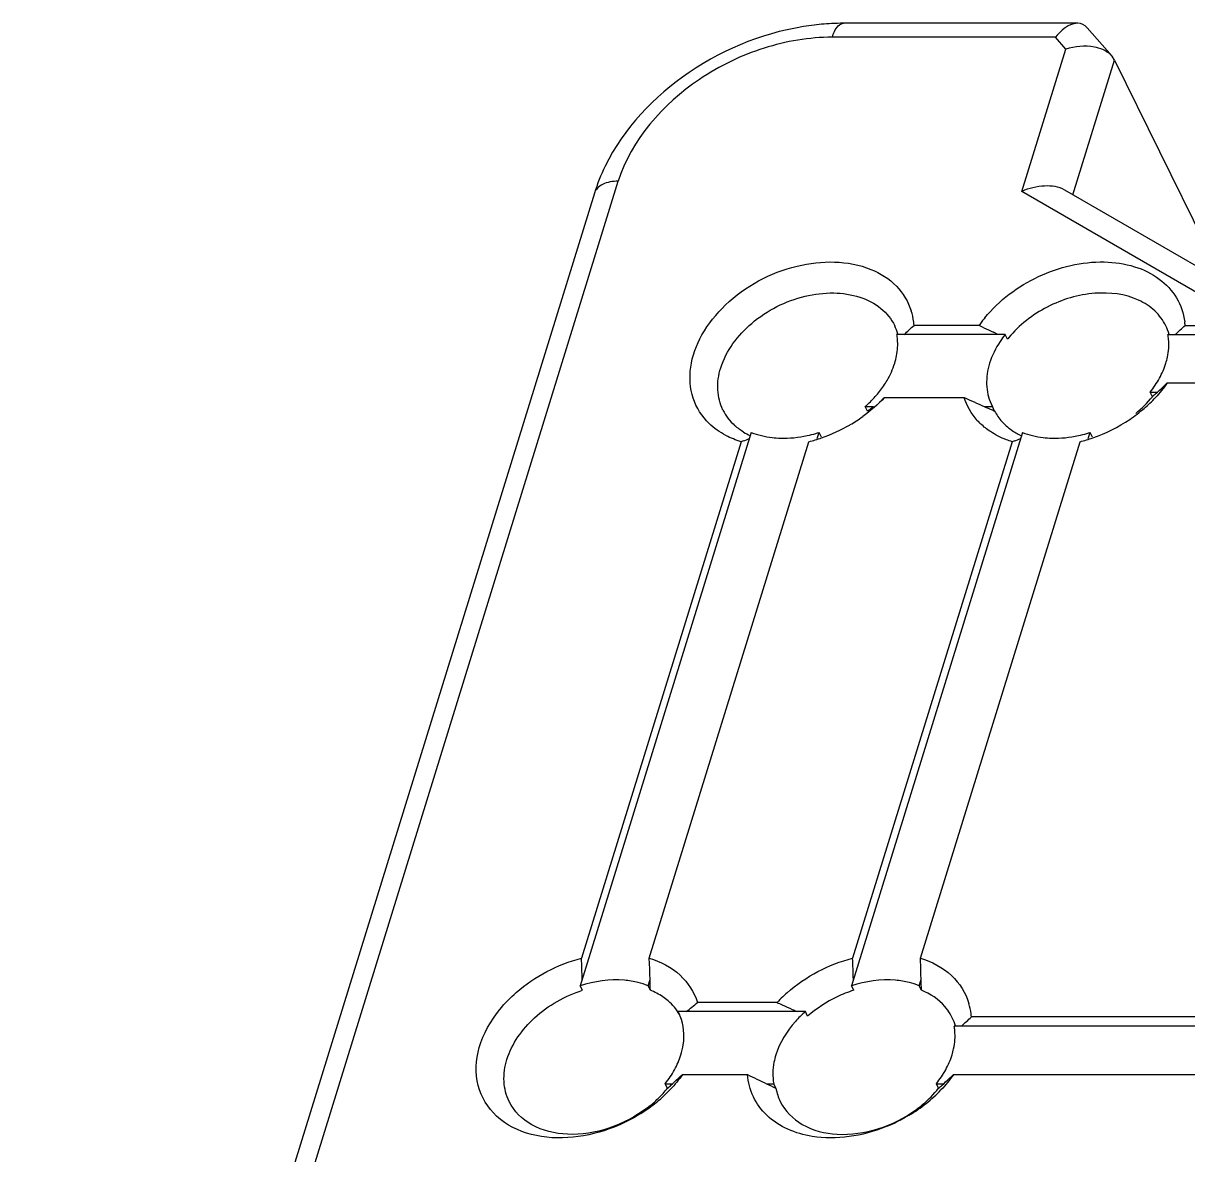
# Model space of a CAD drawing. Header units: millimetres. Extents: x 0 to 297, y 0 to 210.
# Drawn here: x 244.86 to 250.13, y 182.98 to 188.11 of the extents above; entities that cross this region are included whole.
import ezdxf

# ---------------------------------------------------------------- set-up
doc = ezdxf.new("R2010")
doc.units = ezdxf.units.MM
doc.header["$LTSCALE"] = 16.335
doc.layers.add('7_ALL_FEATURES', color=7, linetype='CONTINUOUS')

msp = doc.modelspace()

# ---------------------------------------------------------------- linework, layer by layer
at = {"layer": '7_ALL_FEATURES', "color": 7, "linetype": 'Continuous'}
for p, q in [((249.63437, 188.10729), (248.57357, 188.10729)), ((249.53372, 188.04423), (248.52273, 188.04423)), ((249.58059, 187.99015), (249.53372, 188.04423)), ((249.79, 187.95808), (249.67787, 188.08743)), ((249.38143, 187.34565), (249.58059, 187.99015)), ((249.61296, 187.33003), (249.80165, 187.94063)), ((249.80165, 187.94063), (249.78999, 187.95806)), ((249.80165, 187.94063), (250.20838, 187.11181)), ((244.93107, 178.90541), (247.55346, 187.39146)), ((250.41405, 186.86632), (249.57585, 187.35151)), ((247.44506, 187.33706), (244.85818, 178.96591)), ((250.32784, 186.79782), (249.38143, 187.34565)), ((249.18776, 186.73868), (248.89294, 186.73868)), ((249.20963, 186.72803), (249.18776, 186.73868)), ((250.12102, 186.73868), (255.32817, 186.73868)), ((249.3063, 186.69724), (248.81507, 186.69724)), ((249.27325, 186.69724), (249.25238, 186.70731)), ((249.31647, 186.67652), (249.3063, 186.69724)), ((250.04315, 186.69724), (255.44671, 186.69724)), ((250.02903, 186.46703), (250.04033, 186.47757)), ((250.04033, 186.47757), (255.24748, 186.47757)), ((248.75937, 186.4123), (249.11961, 186.4123)), ((249.97262, 186.41542), (249.96246, 186.43613)), ((249.96246, 186.43613), (249.9955, 186.43613)), ((249.98976, 186.4309), (249.9955, 186.43613)), ((248.68196, 186.35014), (248.67179, 186.37086)), ((248.67179, 186.37086), (248.70872, 186.37086)), ((249.21092, 186.37086), (249.24786, 186.37086)), ((249.2454, 186.3758), (249.24786, 186.37086)), ((249.25803, 186.35014), (249.24786, 186.37086)), ((248.15596, 186.25336), (247.38135, 183.74671)), ((248.4543, 186.22526), (248.46298, 186.25336)), ((248.47315, 186.23265), (248.46298, 186.25336)), ((249.38405, 186.25336), (248.60943, 183.74671)), ((249.68239, 186.22527), (249.69107, 186.25336)), ((249.70123, 186.23265), (249.69107, 186.25336)), ((248.10982, 186.21128), (247.38683, 183.87167)), ((247.69385, 183.87167), (248.41684, 186.21128)), ((248.11942, 186.21478), (248.10982, 186.21128)), ((249.3379, 186.21128), (248.61491, 183.87167)), ((248.92193, 183.87167), (249.64492, 186.21128)), ((249.34741, 186.21475), (249.3379, 186.21128)), ((247.6955, 183.82278), (247.69385, 183.87167)), ((248.92359, 183.82279), (248.92193, 183.87167)), ((247.69629, 183.79868), (247.6955, 183.82278)), ((248.92438, 183.79869), (248.92359, 183.82279)), ((247.68837, 183.74671), (247.69706, 183.77481)), ((247.69706, 183.77481), (247.69629, 183.79868)), ((248.91645, 183.74671), (248.92514, 183.77482)), ((248.92514, 183.77482), (248.92438, 183.79869)), ((247.39152, 183.72599), (247.38135, 183.74671)), ((247.69854, 183.726), (247.68837, 183.74671)), ((248.6196, 183.726), (248.60943, 183.74671)), ((248.92662, 183.72599), (248.91645, 183.74671)), ((248.27238, 183.67065), (247.91214, 183.67065)), ((247.82702, 183.62426), (247.82456, 183.62921)), ((247.83172, 183.61461), (247.82456, 183.62921)), ((248.40063, 183.62921), (247.82456, 183.62921)), ((248.41079, 183.6085), (248.40063, 183.62921)), ((250.22858, 183.60538), (249.15276, 183.60538)), ((250.24892, 183.56393), (249.07489, 183.56393)), ((247.83259, 183.33363), (247.84399, 183.34427)), ((247.84399, 183.34427), (248.13881, 183.34427)), ((249.06065, 183.33361), (249.07207, 183.34427)), ((249.07207, 183.34427), (254.27921, 183.34427)), ((247.77628, 183.28211), (247.76612, 183.30283)), ((247.76612, 183.30283), (247.79917, 183.30283)), ((247.7934, 183.29757), (247.79917, 183.30283)), ((248.22431, 183.30283), (248.25735, 183.30283)), ((248.26751, 183.28211), (248.25735, 183.30283)), ((249.00437, 183.2821), (248.9942, 183.30283)), ((248.9942, 183.30283), (249.02725, 183.30283)), ((249.02147, 183.29756), (249.02725, 183.30283))]:
    msp.add_line(p, q, dxfattribs=at)
for centre, radius, start, end in [((248.57739, 186.95944), 1.14795, 92.90654, 97.43488), ((248.57381, 187.025), 1.08229, 90.01232, 92.89314), ((248.60255, 186.71664), 0.29121, 7.33736, 17.61217), ((249.66266, 186.40688), 0.57935, 140.83483, 142.9027), ((248.60036, 186.6363), 0.22842, 15.91908, 26.11789), ((245.47472, 190.39013), 5.00173, 312.41127, 313.11047), ((248.5945, 186.71548), 0.29934, 4.44524, 7.35996), ((249.64156, 186.42281), 0.55291, 142.90069, 145.15967), ((257.82292, 204.44057), 19.69575, 244.0672, 244.205381), ((249.82892, 186.63654), 0.22789, 15.62709, 26.11977), ((246.7035, 190.39078), 5.00172, 312.40022, 313.09956), ((249.82373, 186.71558), 0.29818, 4.44422, 7.4915), ((248.57604, 186.65409), 0.24289, 5.10876, 10.23301), ((249.68556, 186.38161), 0.47244, 140.3782, 141.37394), ((249.80413, 186.65409), 0.24289, 5.11098, 10.23303), ((248.50447, 186.65996), 0.31508, 342.78116, 349.21406), ((249.70083, 186.66985), 0.34831, 336.75371, 342.771), ((249.66774, 186.68399), 0.38429, 331.25805, 336.76423), ((249.60469, 186.72227), 0.45812, 321.34869, 326.15696), ((249.63541, 186.70175), 0.42118, 326.14785, 331.25496), ((246.57471, 190.18113), 5.07217, 312.40949, 312.9245), ((248.3258, 186.76569), 0.52498, 311.22769, 318.24201), ((247.19822, 188.26475), 2.42256, 309.7315, 310.12236), ((252.31037, 193.32177), 7.61064, 245.212738, 245.96767), ((249.50743, 186.86087), 0.65696, 310.61812, 316.83497), ((247.61033, 189.04752), 3.53672, 311.90785, 312.28197), ((248.23224, 186.45576), 0.2282, 206.18293, 217.02729), ((247.78734, 187.53338), 1.48337, 307.09185, 308.07097), ((247.67245, 187.68068), 1.67018, 308.05797, 308.34956), ((251.46629, 191.43367), 5.54245, 245.98809, 246.38801), ((249.4468, 186.47457), 0.22436, 204.20568, 206.12347), ((251.19979, 190.8252), 4.87817, 246.3936, 246.54364), ((249.45948, 186.45528), 0.22724, 207.56155, 214.94793), ((249.47907, 186.89411), 0.70066, 303.92482, 310.60852), ((248.24149, 186.46305), 0.23998, 217.08754, 228.28668), ((248.23805, 186.91237), 0.72303, 300.39288, 305.74647), ((249.40063, 186.50815), 0.29819, 222.12275, 226.39905), ((249.46507, 186.45925), 0.23409, 214.95949, 222.19726), ((249.45854, 186.92506), 0.7378, 289.30105, 303.90642), ((248.27487, 186.509), 0.29695, 238.74477, 245.37786), ((248.28998, 186.7941), 0.56774, 282.14662, 286.15819), ((248.28796, 186.80135), 0.57527, 286.15012, 287.71308), ((248.23117, 186.92363), 0.73622, 289.2859, 300.40501), ((249.50568, 186.51481), 0.30337, 242.30326, 245.04214), ((249.51806, 186.7941), 0.56774, 282.14662, 286.15856), ((249.51604, 186.80136), 0.57527, 286.15048, 287.71308), ((247.44119, 188.06298), 1.96871, 290.15167, 291.01764), ((248.29546, 186.62342), 0.39586, 256.26275, 263.37264), ((248.239, 186.90071), 0.712, 284.46371, 289.3004), ((248.66914, 188.06347), 1.96921, 290.14725, 291.01595), ((249.52354, 186.62342), 0.39586, 256.26275, 263.37264), ((249.46762, 186.89852), 0.70974, 284.46651, 289.31753), ((217.98846, 182.84756), 29.41619, 1.806399, 1.995139), ((219.22285, 182.84963), 29.40982, 1.802719, 1.991535), ((226.52479, 183.10848), 21.18275, 1.670525, 1.802627), ((227.74584, 183.10813), 21.18979, 1.670904, 1.802983), ((248.75901, 183.21422), 0.66723, 131.38825, 133.68465), ((248.80087, 183.15945), 0.59485, 107.74257, 115.52114), ((247.60845, 183.47896), 0.26219, 49.25405, 55.97304), ((246.54727, 185.28738), 2.11582, 308.39904, 310.17144), ((248.73875, 183.23528), 0.63801, 133.67513, 136.96889), ((251.95768, 191.66057), 8.79888, 245.238745, 245.404181), ((251.52943, 190.72318), 7.76829, 245.398549, 245.76835), ((248.86144, 183.58322), 0.29214, 7.15115, 16.46974), ((247.62561, 183.5255), 0.22436, 21.68416, 26.12348), ((250.98621, 189.51743), 6.44583, 245.772706, 245.992581), ((248.86252, 183.50416), 0.22582, 20.40531, 30.70332), ((245.73508, 187.25603), 5.00078, 312.41288, 313.11219), ((248.85347, 183.58211), 0.30018, 4.44506, 7.17277), ((248.85864, 183.50258), 0.23002, 15.55258, 20.40222), ((248.83586, 183.52079), 0.24289, 5.10811, 10.233), ((247.47139, 183.55068), 0.38429, 331.25805, 336.76423), ((247.50448, 183.53655), 0.34831, 336.75371, 342.771), ((248.69947, 183.55068), 0.38429, 331.25805, 336.76423), ((248.73256, 183.53655), 0.34831, 336.75371, 342.771), ((247.43906, 183.56844), 0.42118, 326.14785, 331.25496), ((256.40471, 200.29001), 18.85427, 243.997509, 244.286252), ((248.66714, 183.56844), 0.42118, 326.14785, 331.25496), ((247.40834, 183.58896), 0.45812, 321.34869, 326.15696), ((245.41426, 185.91404), 3.53642, 311.90626, 312.27996), ((244.58752, 186.81985), 4.76279, 312.40148, 312.94821), ((254.12938, 195.56523), 13.61016, 244.286422, 244.488117), ((248.63642, 183.58896), 0.45812, 321.34869, 326.15696), ((246.64211, 185.91395), 3.5365, 311.91, 312.28354), ((245.74553, 186.89583), 4.86614, 312.40745, 312.94225), ((247.3496, 183.63123), 0.55162, 307.56777, 314.23557), ((247.30758, 183.73103), 0.66189, 309.3923, 316.76531), ((247.38382, 183.59655), 0.5029, 314.19823, 321.29782), ((248.49493, 183.32327), 0.23112, 190.25635, 206.04646), ((248.53224, 183.73468), 0.66688, 308.60368, 316.39047), ((247.27777, 183.76746), 0.70896, 302.16205, 309.38596), ((248.50297, 183.77145), 0.71387, 301.01962, 308.5977)]:
    msp.add_arc(centre, radius, start, end, dxfattribs=at)
for points, knots in [([(248.42884, 188.09774), (248.23246, 188.07219), (247.85703, 187.92708), (247.57755, 187.63063), (247.49404, 187.45995)], [0, 0, 0, 0, 0.5103307, 1, 1, 1, 1]), ([(248.52273, 188.04423), (248.52553, 188.05327), (248.53439, 188.07795), (248.55536, 188.1073), (248.57357, 188.10729)], [0, 0, 0, 0, 0.3419343, 1, 1, 1, 1]), ([(249.62467, 188.1066), (249.61676, 188.1055), (249.58068, 188.09439), (249.55197, 188.06715), (249.53372, 188.04423)], [0, 0, 0, 0, 0.2140654, 1, 1, 1, 1]), ([(248.52273, 188.04423), (248.41837, 188.04423), (248.20431, 188.00708), (247.83458, 187.82967), (247.61152, 187.57935), (247.55346, 187.39146)], [0, 0, 0, 0, 0.2549139, 0.51963, 1, 1, 1, 1]), ([(249.74774, 187.98779), (249.7356, 187.99306), (249.68109, 188.00891), (249.62173, 188.00322), (249.58059, 187.99015)], [0, 0, 0, 0, 0.2346027, 1, 1, 1, 1]), ([(249.78997, 187.95806), (249.7873, 187.96115), (249.77509, 187.97346), (249.75986, 187.98253), (249.74774, 187.98779)], [0, 0, 0, 0, 0.2359319, 1, 1, 1, 1]), ([(247.55346, 187.39146), (247.52914, 187.39146), (247.48567, 187.38649), (247.45041, 187.35433), (247.44506, 187.33706)], [0, 0, 0, 0, 0.5735897, 1, 1, 1, 1]), ([(249.57585, 187.35152), (249.549, 187.36708), (249.47896, 187.37614), (249.41392, 187.3595), (249.38143, 187.34565)], [0, 0, 0, 0, 0.4677134, 1, 1, 1, 1]), ([(247.96453, 186.29449), (247.93218, 186.32599), (247.88061, 186.40717), (247.87176, 186.5555), (247.92763, 186.70495), (248.07592, 186.88753), (248.34243, 187.03301), (248.59434, 187.03459), (248.69767, 186.99229)], [0, 0, 0, 0, 0.1036508, 0.210568, 0.3293707, 0.4617142, 0.74366, 1, 1, 1, 1]), ([(248.69767, 186.99229), (248.74034, 186.97482), (248.81859, 186.92575), (248.86697, 186.84602), (248.88011, 186.80475)], [0, 0, 0, 0, 0.5156775, 1, 1, 1, 1]), ([(249.21347, 186.77277), (249.27813, 186.85216), (249.44753, 186.97857), (249.69924, 187.03913), (249.8892, 187.01233), (250.00583, 186.95673), (250.08899, 186.86759), (250.1144, 186.79228), (250.11937, 186.75445)], [0, 0, 0, 0, 0.2775892, 0.5529965, 0.6780784, 0.791578, 0.8965702, 1, 1, 1, 1]), ([(248.01734, 186.54597), (248.04152, 186.62421), (248.15222, 186.76961), (248.35129, 186.86927), (248.52542, 186.89106), (248.64553, 186.87353), (248.7452, 186.8227), (248.79075, 186.76685), (248.80545, 186.73685)], [0, 0, 0, 0, 0.2517995, 0.5295015, 0.6633977, 0.7864071, 0.8972786, 1, 1, 1, 1]), ([(250.03353, 186.73687), (250.02125, 186.76192), (249.98583, 186.80902), (249.87982, 186.87712), (249.7019, 186.89813), (249.49128, 186.83425), (249.36913, 186.74025), (249.32165, 186.68289)], [0, 0, 0, 0, 0.1020812, 0.2100323, 0.4534007, 0.7275493, 1, 1, 1, 1]), ([(249.3063, 186.69724), (249.29818, 186.68708), (249.26877, 186.64702), (249.24609, 186.60174), (249.23526, 186.56669)], [0, 0, 0, 0, 0.261751, 1, 1, 1, 1]), ([(250.03351, 186.56669), (250.03633, 186.5758), (250.04565, 186.61131), (250.04848, 186.64867), (250.04605, 186.67573)], [0, 0, 0, 0, 0.2598786, 1, 1, 1, 1]), ([(248.75485, 186.46379), (248.76047, 186.47201), (248.78098, 186.50435), (248.79706, 186.53961), (248.80543, 186.56669)], [0, 0, 0, 0, 0.2599565, 1, 1, 1, 1]), ([(249.23526, 186.56669), (249.22572, 186.53584), (249.21585, 186.47283), (249.22981, 186.41009), (249.24217, 186.38258)], [0, 0, 0, 0, 0.5170534, 1, 1, 1, 1]), ([(248.02745, 186.35507), (248.01365, 186.38318), (247.99752, 186.4482), (248.00743, 186.51388), (248.01734, 186.54597)], [0, 0, 0, 0, 0.4825954, 1, 1, 1, 1]), ([(249.29164, 186.30201), (249.30696, 186.28511), (249.33104, 186.26523), (249.35766, 186.24988), (249.36467, 186.2462)], [0, 0, 0, 0, 0.742173, 1, 1, 1, 1]), ([(249.3379, 186.21128), (249.32895, 186.21402), (249.29461, 186.22578), (249.26179, 186.2422), (249.23931, 186.25704)], [0, 0, 0, 0, 0.2577471, 1, 1, 1, 1]), ([(248.24977, 186.2302), (248.26257, 186.2287), (248.31593, 186.22493), (248.36979, 186.23054), (248.40944, 186.23907)], [0, 0, 0, 0, 0.2411436, 1, 1, 1, 1]), ([(249.47786, 186.2302), (249.49065, 186.2287), (249.54401, 186.22493), (249.59787, 186.23054), (249.63752, 186.23907)], [0, 0, 0, 0, 0.2411436, 1, 1, 1, 1]), ([(247.01672, 183.63896), (247.03929, 183.66677), (247.1421, 183.77251), (247.27906, 183.84392), (247.38683, 183.87167)], [0, 0, 0, 0, 0.2434625, 1, 1, 1, 1]), ([(247.69385, 183.87167), (247.7446, 183.85613), (247.83877, 183.80747), (247.89744, 183.71731), (247.91214, 183.67065)], [0, 0, 0, 0, 0.5204095, 1, 1, 1, 1]), ([(248.92193, 183.87167), (248.97344, 183.8559), (249.0691, 183.80621), (249.12748, 183.71368), (249.14159, 183.66605)], [0, 0, 0, 0, 0.5202675, 1, 1, 1, 1]), ([(247.64288, 183.76119), (247.62275, 183.76614), (247.53562, 183.78001), (247.44538, 183.76716), (247.38135, 183.74671)], [0, 0, 0, 0, 0.2357433, 1, 1, 1, 1]), ([(248.87096, 183.76119), (248.85083, 183.76614), (248.7637, 183.78001), (248.67346, 183.76716), (248.60943, 183.74671)], [0, 0, 0, 0, 0.2357433, 1, 1, 1, 1]), ([(247.04908, 183.41266), (247.07133, 183.48468), (247.16927, 183.62045), (247.31193, 183.70057), (247.39152, 183.72599)], [0, 0, 0, 0, 0.4742922, 1, 1, 1, 1]), ([(249.05669, 183.61946), (249.04972, 183.63121), (249.01641, 183.67733), (248.96656, 183.7101), (248.92662, 183.72599)], [0, 0, 0, 0, 0.2410938, 1, 1, 1, 1]), ([(247.15975, 183.07284), (247.10241, 183.08775), (246.99492, 183.13905), (246.9009, 183.29373), (246.91246, 183.47892), (246.9755, 183.58817), (247.01672, 183.63896)], [0, 0, 0, 0, 0.2510749, 0.4806115, 0.7227678, 1, 1, 1, 1]), ([(247.83716, 183.43338), (247.84178, 183.44832), (247.85531, 183.50568), (247.85012, 183.56809), (247.83412, 183.60834)], [0, 0, 0, 0, 0.2652292, 1, 1, 1, 1]), ([(248.40063, 183.62921), (248.3847, 183.61524), (248.32807, 183.55948), (248.28422, 183.48915), (248.26699, 183.43338)], [0, 0, 0, 0, 0.2663073, 1, 1, 1, 1]), ([(249.06524, 183.43338), (249.06806, 183.4425), (249.07739, 183.478), (249.08021, 183.51535), (249.07778, 183.54241)], [0, 0, 0, 0, 0.2598775, 1, 1, 1, 1]), ([(247.05919, 183.22176), (247.04538, 183.24988), (247.02926, 183.3149), (247.03916, 183.38058), (247.04908, 183.41266)], [0, 0, 0, 0, 0.4826219, 1, 1, 1, 1]), ([(248.26699, 183.43338), (248.2636, 183.4224), (248.25281, 183.37989), (248.25158, 183.33469), (248.25735, 183.30283)], [0, 0, 0, 0, 0.2618934, 1, 1, 1, 1]), ([(248.43126, 183.06374), (248.3567, 183.07579), (248.24623, 183.1214), (248.15918, 183.24086), (248.14149, 183.30973), (248.13881, 183.34427)], [0, 0, 0, 0, 0.5217136, 0.7607075, 1, 1, 1, 1]), ([(248.90351, 183.18611), (248.91311, 183.19316), (248.9497, 183.22184), (248.98278, 183.25509), (249.00437, 183.2821)], [0, 0, 0, 0, 0.2562409, 1, 1, 1, 1]), ([(247.68592, 183.194), (247.63364, 183.15375), (247.5168, 183.092), (247.33068, 183.06184), (247.16105, 183.09959), (247.08067, 183.17799), (247.05919, 183.22176)], [0, 0, 0, 0, 0.2820518, 0.5528639, 0.7915668, 1, 1, 1, 1]), ([(248.28729, 183.22178), (248.3084, 183.17874), (248.38664, 183.10143), (248.55244, 183.06236), (248.73545, 183.08925), (248.85118, 183.14769), (248.90351, 183.18611)], [0, 0, 0, 0, 0.2087566, 0.4470178, 0.7173174, 1, 1, 1, 1]), ([(247.65516, 183.16729), (247.61694, 183.14323), (247.46534, 183.06591), (247.28107, 183.0413), (247.15975, 183.07284)], [0, 0, 0, 0, 0.2648468, 1, 1, 1, 1]), ([(248.87085, 183.15967), (248.83686, 183.13919), (248.70129, 183.07164), (248.54173, 183.04587), (248.43126, 183.06374)], [0, 0, 0, 0, 0.2618027, 1, 1, 1, 1])]:
    msp.add_open_spline(points, degree=3, knots=knots, dxfattribs=at)
for points in [[(249.63437, 188.10729), (249.63112, 188.10729), (249.62788, 188.10705), (249.62467, 188.1066)], [(249.67786, 188.0874), (249.66741, 188.09944), (249.65031, 188.10728), (249.63437, 188.10729)], [(247.49404, 187.45995), (247.47465, 187.42034), (247.45808, 187.37919), (247.44506, 187.33706)], [(248.81398, 186.60099), (248.81863, 186.6255), (248.8202, 186.65088), (248.81797, 186.67572)], [(248.71742, 186.41606), (248.73087, 186.43116), (248.74345, 186.4471), (248.75485, 186.46379)], [(250.04033, 186.47757), (250.02411, 186.45426), (250.00602, 186.43217), (249.9866, 186.41144)], [(248.75937, 186.4123), (248.72945, 186.38023), (248.69603, 186.35118), (248.66045, 186.32555)], [(249.17946, 186.30814), (249.15261, 186.33785), (249.13164, 186.37411), (249.11961, 186.4123)], [(249.89712, 186.33916), (249.92471, 186.36193), (249.9503, 186.38748), (249.97262, 186.41542)], [(248.04087, 186.23955), (248.01315, 186.25419), (247.98699, 186.27262), (247.96453, 186.29449)], [(248.12079, 186.25515), (248.10699, 186.26354), (248.09385, 186.27315), (248.08181, 186.28391)], [(248.15596, 186.25336), (248.17075, 186.24747), (248.186, 186.24268), (248.20146, 186.23888)], [(249.23931, 186.25704), (249.22357, 186.26743), (249.20864, 186.2792), (249.19499, 186.29221)], [(249.38405, 186.25336), (249.39883, 186.24747), (249.41408, 186.24268), (249.42954, 186.23888)], [(248.10982, 186.21128), (248.08607, 186.21855), (248.06284, 186.22796), (248.04087, 186.23955)], [(248.31787, 183.71481), (248.40186, 183.78885), (248.50647, 183.84375), (248.61491, 183.87167)], [(247.68837, 183.74671), (247.67359, 183.75259), (247.65833, 183.75739), (247.64288, 183.76119)], [(247.75517, 183.69626), (247.73751, 183.7082), (247.71835, 183.71811), (247.69854, 183.726)], [(248.91645, 183.74671), (248.90167, 183.75259), (248.88642, 183.75739), (248.87096, 183.76119)], [(247.83042, 183.61636), (247.81723, 183.63938), (247.79968, 183.66027), (247.77959, 183.6776)], [(248.54458, 183.69626), (248.49644, 183.67329), (248.45088, 183.64367), (248.41079, 183.6085)], [(247.84399, 183.34427), (247.82764, 183.32077), (247.80939, 183.29852), (247.7898, 183.27765)], [(249.07207, 183.34427), (249.05495, 183.31966), (249.03575, 183.29642), (249.01509, 183.2747)]]:
    msp.add_open_spline(points, degree=3, dxfattribs=at)

doc.saveas('drawing.dxf')
